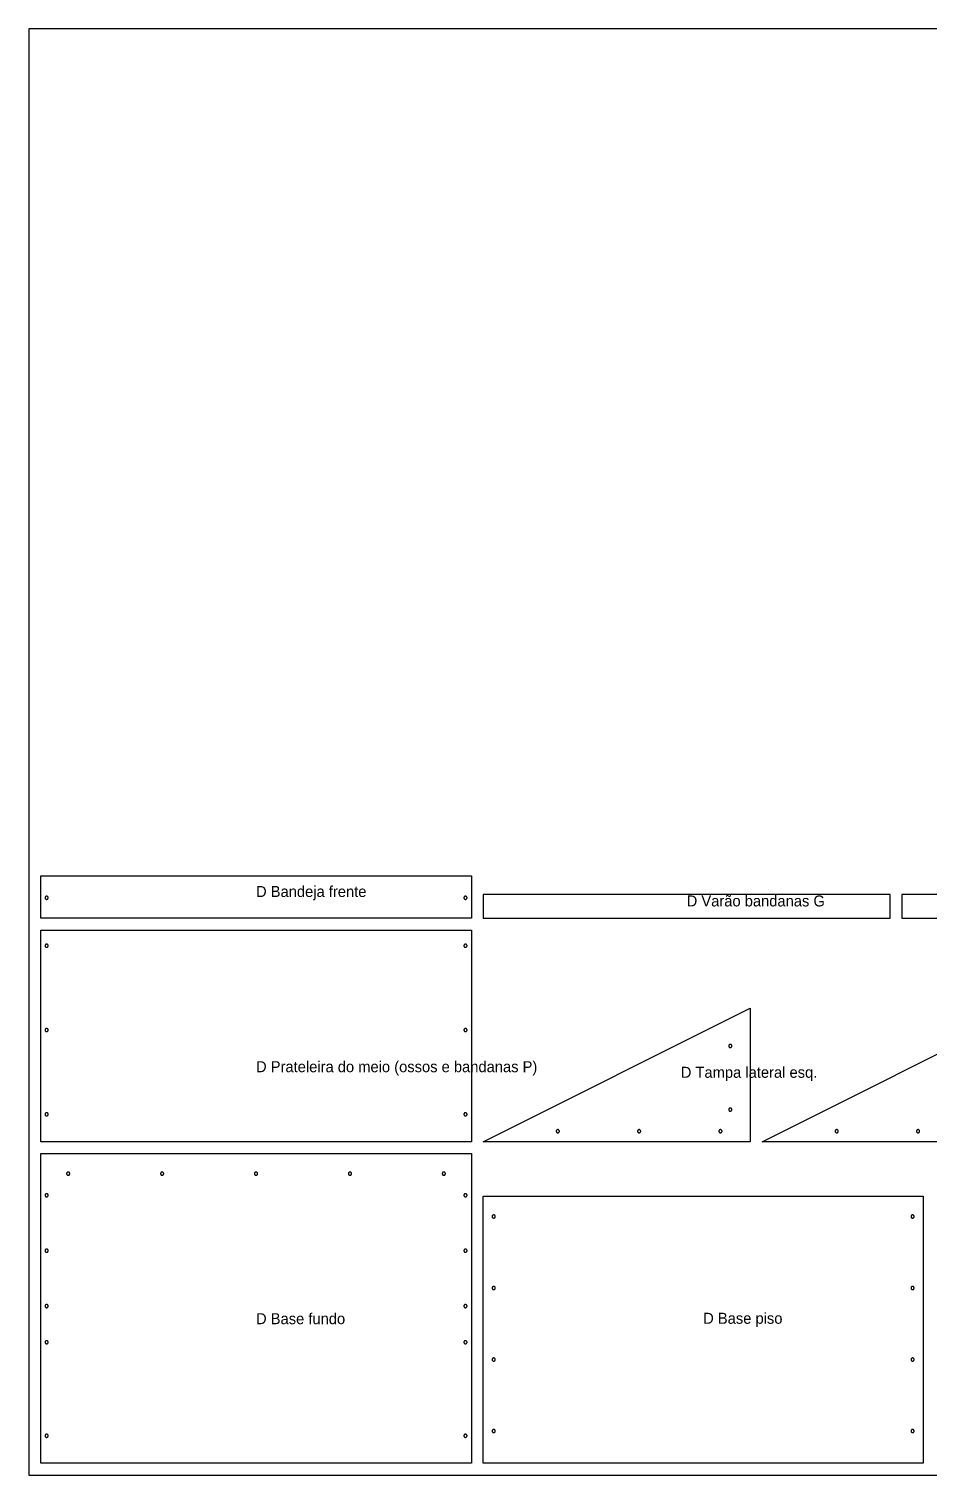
# Model space of a CAD drawing. Header units: millimetres. Extents: x 0 to 2750, y 0 to 1840.
# Drawn here: x 0 to 1146, y 0 to 1840 of the extents above; entities that cross this region are included whole.
import ezdxf

# ---------------------------------------------------------------- set-up
doc = ezdxf.new("R2010")
doc.units = ezdxf.units.MM
for name, color, linetype in [('CHAPA_NAO_CORTAR', 8, 'Continuous'), ('CORTE_EXTERNO', 1, 'Continuous'), ('CORTE_INTERNO', 5, 'Continuous'), ('ETIQUETAS_NAO_CORTAR', 8, 'Continuous')]:
    doc.layers.add(name, color=color, linetype=linetype)

msp = doc.modelspace()

# ---------------------------------------------------------------- linework, layer by layer
at = {"layer": 'CHAPA_NAO_CORTAR'}
msp.add_lwpolyline([(0, 0), (2750, 0), (2750, 1840), (0, 1840)], close=True, dxfattribs=at)
at = {"layer": 'CORTE_EXTERNO'}
for points in [[(15, 762.5), (563, 762.5), (563, 708.5), (15, 708.5), (15, 762.5)], [(1096, 708.5), (1096, 738.5), (578, 738.5), (578, 708.5), (1096, 708.5)], [(1629, 708.5), (1629, 738.5), (1111, 738.5), (1111, 708.5), (1629, 708.5)], [(15, 693.5), (563, 693.5), (563, 424), (15, 424), (15, 693.5)], [(918, 594), (918, 424), (578, 424), (918, 594)], [(1273, 594), (1273, 424), (933, 424), (1273, 594)], [(563, 409), (563, 15), (15, 15), (15, 409), (563, 409)], [(1138, 15), (578, 15), (578, 355), (1138, 355), (1138, 15)]]:
    msp.add_lwpolyline(points, close=True, dxfattribs=at)
at = {"layer": 'CORTE_INTERNO'}
for points in [[(24.5, 734.9), (24.4, 735.1), (24.3, 735.3), (24.3, 735.4), (24.2, 735.6), (24, 735.8), (23.9, 735.9), (23.8, 736), (23.6, 736.2), (23.4, 736.3), (23.3, 736.3), (23.1, 736.4), (22.9, 736.5), (22.7, 736.5), (22.5, 736.5), (22.3, 736.5), (22.1, 736.5), (21.9, 736.4), (21.7, 736.3), (21.6, 736.3), (21.4, 736.2), (21.2, 736), (21.1, 735.9), (21, 735.8), (20.8, 735.6), (20.7, 735.4), (20.7, 735.3), (20.6, 735.1), (20.5, 734.9), (20.5, 734.7), (20.5, 734.5), (20.5, 734.3), (20.5, 734.1), (20.6, 733.9), (20.7, 733.7), (20.7, 733.6), (20.8, 733.4), (21, 733.2), (21.1, 733.1), (21.2, 733), (21.4, 732.8), (21.6, 732.7), (21.7, 732.7), (21.9, 732.6), (22.1, 732.5), (22.3, 732.5), (22.5, 732.5), (22.7, 732.5), (22.9, 732.5), (23.1, 732.6), (23.3, 732.7), (23.4, 732.7), (23.6, 732.8), (23.8, 733), (23.9, 733.1), (24, 733.2), (24.2, 733.4), (24.3, 733.6), (24.3, 733.7), (24.4, 733.9), (24.5, 734.1), (24.5, 734.3), (24.5, 734.5), (24.5, 734.7), (24.5, 734.9)], [(557.5, 734.7), (557.5, 734.9), (557.4, 735.1), (557.3, 735.3), (557.3, 735.4), (557.2, 735.6), (557, 735.8), (556.9, 735.9), (556.8, 736), (556.6, 736.2), (556.4, 736.3), (556.3, 736.3), (556.1, 736.4), (555.9, 736.5), (555.7, 736.5), (555.5, 736.5), (555.3, 736.5), (555.1, 736.5), (554.9, 736.4), (554.7, 736.3), (554.6, 736.3), (554.4, 736.2), (554.2, 736), (554.1, 735.9), (554, 735.8), (553.8, 735.6), (553.7, 735.4), (553.7, 735.3), (553.6, 735.1), (553.5, 734.9), (553.5, 734.7), (553.5, 734.5), (553.5, 734.3), (553.5, 734.1), (553.6, 733.9), (553.7, 733.7), (553.7, 733.6), (553.8, 733.4), (554, 733.2), (554.1, 733.1), (554.2, 733), (554.4, 732.8), (554.6, 732.7), (554.7, 732.7), (554.9, 732.6), (555.1, 732.5), (555.3, 732.5), (555.5, 732.5), (555.7, 732.5), (555.9, 732.5), (556.1, 732.6), (556.3, 732.7), (556.4, 732.7), (556.6, 732.8), (556.8, 733), (556.9, 733.1), (557, 733.2), (557.2, 733.4), (557.3, 733.6), (557.3, 733.7), (557.4, 733.9), (557.5, 734.1), (557.5, 734.3), (557.5, 734.5), (557.5, 734.7)], [(24.3, 674.3), (24.3, 674.4), (24.2, 674.6), (24, 674.8), (23.9, 674.9), (23.8, 675), (23.6, 675.2), (23.4, 675.3), (23.3, 675.3), (23.1, 675.4), (22.9, 675.5), (22.7, 675.5), (22.5, 675.5), (22.3, 675.5), (22.1, 675.5), (21.9, 675.4), (21.7, 675.3), (21.6, 675.3), (21.4, 675.2), (21.2, 675), (21.1, 674.9), (21, 674.8), (20.8, 674.6), (20.7, 674.4), (20.7, 674.3), (20.6, 674.1), (20.5, 673.9), (20.5, 673.7), (20.5, 673.5), (20.5, 673.3), (20.5, 673.1), (20.6, 672.9), (20.7, 672.7), (20.7, 672.6), (20.8, 672.4), (21, 672.2), (21.1, 672.1), (21.2, 672), (21.4, 671.8), (21.6, 671.7), (21.7, 671.7), (21.9, 671.6), (22.1, 671.5), (22.3, 671.5), (22.5, 671.5), (22.7, 671.5), (22.9, 671.5), (23.1, 671.6), (23.3, 671.7), (23.4, 671.7), (23.6, 671.8), (23.8, 672), (23.9, 672.1), (24, 672.2), (24.2, 672.4), (24.3, 672.6), (24.3, 672.7), (24.4, 672.9), (24.5, 673.1), (24.5, 673.3), (24.5, 673.5), (24.5, 673.7), (24.5, 673.9), (24.4, 674.1), (24.3, 674.3)], [(557.5, 673.7), (557.5, 673.9), (557.4, 674.1), (557.3, 674.3), (557.3, 674.4), (557.2, 674.6), (557, 674.8), (556.9, 674.9), (556.8, 675), (556.6, 675.2), (556.4, 675.3), (556.3, 675.3), (556.1, 675.4), (555.9, 675.5), (555.7, 675.5), (555.5, 675.5), (555.3, 675.5), (555.1, 675.5), (554.9, 675.4), (554.7, 675.3), (554.6, 675.3), (554.4, 675.2), (554.2, 675), (554.1, 674.9), (554, 674.8), (553.8, 674.6), (553.7, 674.4), (553.7, 674.3), (553.6, 674.1), (553.5, 673.9), (553.5, 673.7), (553.5, 673.5), (553.5, 673.3), (553.5, 673.1), (553.6, 672.9), (553.7, 672.7), (553.7, 672.6), (553.8, 672.4), (554, 672.2), (554.1, 672.1), (554.2, 672), (554.4, 671.8), (554.6, 671.7), (554.7, 671.7), (554.9, 671.6), (555.1, 671.5), (555.3, 671.5), (555.5, 671.5), (555.7, 671.5), (555.9, 671.5), (556.1, 671.6), (556.3, 671.7), (556.4, 671.7), (556.6, 671.8), (556.8, 672), (556.9, 672.1), (557, 672.2), (557.2, 672.4), (557.3, 672.6), (557.3, 672.7), (557.4, 672.9), (557.5, 673.1), (557.5, 673.3), (557.5, 673.5), (557.5, 673.7)], [(24.3, 567.2), (24.2, 567.4), (24, 567.5), (23.9, 567.7), (23.8, 567.8), (23.6, 567.9), (23.4, 568), (23.3, 568.1), (23.1, 568.2), (22.9, 568.2), (22.7, 568.2), (22.5, 568.2), (22.3, 568.2), (22.1, 568.2), (21.9, 568.2), (21.7, 568.1), (21.6, 568), (21.4, 567.9), (21.2, 567.8), (21.1, 567.7), (21, 567.5), (20.8, 567.4), (20.7, 567.2), (20.7, 567), (20.6, 566.8), (20.5, 566.6), (20.5, 566.4), (20.5, 566.2), (20.5, 566.1), (20.5, 565.9), (20.6, 565.7), (20.7, 565.5), (20.7, 565.3), (20.8, 565.1), (21, 565), (21.1, 564.8), (21.2, 564.7), (21.4, 564.6), (21.6, 564.5), (21.7, 564.4), (21.9, 564.3), (22.1, 564.3), (22.3, 564.3), (22.5, 564.2), (22.7, 564.3), (22.9, 564.3), (23.1, 564.3), (23.3, 564.4), (23.4, 564.5), (23.6, 564.6), (23.8, 564.7), (23.9, 564.8), (24, 565), (24.2, 565.1), (24.3, 565.3), (24.3, 565.5), (24.4, 565.7), (24.5, 565.9), (24.5, 566.1), (24.5, 566.2), (24.5, 566.4), (24.5, 566.6), (24.4, 566.8), (24.3, 567), (24.3, 567.2)], [(557.5, 566.6), (557.4, 566.8), (557.3, 567), (557.3, 567.2), (557.2, 567.4), (557, 567.5), (556.9, 567.7), (556.8, 567.8), (556.6, 567.9), (556.4, 568), (556.3, 568.1), (556.1, 568.2), (555.9, 568.2), (555.7, 568.2), (555.5, 568.2), (555.3, 568.2), (555.1, 568.2), (554.9, 568.2), (554.7, 568.1), (554.6, 568), (554.4, 567.9), (554.2, 567.8), (554.1, 567.7), (554, 567.5), (553.8, 567.4), (553.7, 567.2), (553.7, 567), (553.6, 566.8), (553.5, 566.6), (553.5, 566.4), (553.5, 566.2), (553.5, 566.1), (553.5, 565.9), (553.6, 565.7), (553.7, 565.5), (553.7, 565.3), (553.8, 565.1), (554, 565), (554.1, 564.8), (554.2, 564.7), (554.4, 564.6), (554.6, 564.5), (554.7, 564.4), (554.9, 564.3), (555.1, 564.3), (555.3, 564.3), (555.5, 564.2), (555.7, 564.3), (555.9, 564.3), (556.1, 564.3), (556.3, 564.4), (556.4, 564.5), (556.6, 564.6), (556.8, 564.7), (556.9, 564.8), (557, 565), (557.2, 565.1), (557.3, 565.3), (557.3, 565.5), (557.4, 565.7), (557.5, 565.9), (557.5, 566.1), (557.5, 566.2), (557.5, 566.4), (557.5, 566.6)], [(891.7, 547.8), (891.6, 547.8), (891.4, 547.7), (891.2, 547.5), (891.1, 547.4), (891, 547.3), (890.8, 547.1), (890.7, 546.9), (890.7, 546.8), (890.6, 546.6), (890.5, 546.4), (890.5, 546.2), (890.5, 546), (890.5, 545.8), (890.5, 545.6), (890.6, 545.4), (890.7, 545.2), (890.7, 545.1), (890.8, 544.9), (891, 544.7), (891.1, 544.6), (891.2, 544.5), (891.4, 544.3), (891.6, 544.2), (891.7, 544.2), (891.9, 544.1), (892.1, 544), (892.3, 544), (892.5, 544), (892.7, 544), (892.9, 544), (893.1, 544.1), (893.3, 544.2), (893.4, 544.2), (893.6, 544.3), (893.8, 544.5), (893.9, 544.6), (894, 544.7), (894.2, 544.9), (894.3, 545.1), (894.3, 545.2), (894.4, 545.4), (894.5, 545.6), (894.5, 545.8), (894.5, 546), (894.5, 546.2), (894.5, 546.4), (894.4, 546.6), (894.3, 546.8), (894.3, 546.9), (894.2, 547.1), (894, 547.3), (893.9, 547.4), (893.8, 547.5), (893.6, 547.7), (893.4, 547.8), (893.3, 547.8), (893.1, 547.9), (892.9, 548), (892.7, 548), (892.5, 548), (892.3, 548), (892.1, 548), (891.9, 547.9), (891.7, 547.8)], [(24.2, 460.1), (24, 460.3), (23.9, 460.4), (23.8, 460.5), (23.6, 460.7), (23.4, 460.8), (23.3, 460.8), (23.1, 460.9), (22.9, 461), (22.7, 461), (22.5, 461), (22.3, 461), (22.1, 461), (21.9, 460.9), (21.7, 460.8), (21.6, 460.8), (21.4, 460.7), (21.2, 460.5), (21.1, 460.4), (21, 460.3), (20.8, 460.1), (20.7, 459.9), (20.7, 459.8), (20.6, 459.6), (20.5, 459.4), (20.5, 459.2), (20.5, 459), (20.5, 458.8), (20.5, 458.6), (20.6, 458.4), (20.7, 458.2), (20.7, 458.1), (20.8, 457.9), (21, 457.7), (21.1, 457.6), (21.2, 457.5), (21.4, 457.3), (21.6, 457.2), (21.7, 457.2), (21.9, 457.1), (22.1, 457), (22.3, 457), (22.5, 457), (22.7, 457), (22.9, 457), (23.1, 457.1), (23.3, 457.2), (23.4, 457.2), (23.6, 457.3), (23.8, 457.5), (23.9, 457.6), (24, 457.7), (24.2, 457.9), (24.3, 458.1), (24.3, 458.2), (24.4, 458.4), (24.5, 458.6), (24.5, 458.8), (24.5, 459), (24.5, 459.2), (24.5, 459.4), (24.4, 459.6), (24.3, 459.8), (24.3, 459.9), (24.2, 460.1)], [(557.4, 459.6), (557.3, 459.8), (557.3, 459.9), (557.2, 460.1), (557, 460.3), (556.9, 460.4), (556.8, 460.5), (556.6, 460.7), (556.4, 460.8), (556.3, 460.8), (556.1, 460.9), (555.9, 461), (555.7, 461), (555.5, 461), (555.3, 461), (555.1, 461), (554.9, 460.9), (554.7, 460.8), (554.6, 460.8), (554.4, 460.7), (554.2, 460.5), (554.1, 460.4), (554, 460.3), (553.8, 460.1), (553.7, 459.9), (553.7, 459.8), (553.6, 459.6), (553.5, 459.4), (553.5, 459.2), (553.5, 459), (553.5, 458.8), (553.5, 458.6), (553.6, 458.4), (553.7, 458.2), (553.7, 458.1), (553.8, 457.9), (554, 457.7), (554.1, 457.6), (554.2, 457.5), (554.4, 457.3), (554.6, 457.2), (554.7, 457.2), (554.9, 457.1), (555.1, 457), (555.3, 457), (555.5, 457), (555.7, 457), (555.9, 457), (556.1, 457.1), (556.3, 457.2), (556.4, 457.2), (556.6, 457.3), (556.8, 457.5), (556.9, 457.6), (557, 457.7), (557.2, 457.9), (557.3, 458.1), (557.3, 458.2), (557.4, 458.4), (557.5, 458.6), (557.5, 458.8), (557.5, 459), (557.5, 459.2), (557.5, 459.4), (557.4, 459.6)], [(891.6, 466.8), (891.4, 466.7), (891.2, 466.5), (891.1, 466.4), (891, 466.3), (890.8, 466.1), (890.7, 465.9), (890.7, 465.8), (890.6, 465.6), (890.5, 465.4), (890.5, 465.2), (890.5, 465), (890.5, 464.8), (890.5, 464.6), (890.6, 464.4), (890.7, 464.2), (890.7, 464.1), (890.8, 463.9), (891, 463.7), (891.1, 463.6), (891.2, 463.5), (891.4, 463.3), (891.6, 463.2), (891.7, 463.2), (891.9, 463.1), (892.1, 463), (892.3, 463), (892.5, 463), (892.7, 463), (892.9, 463), (893.1, 463.1), (893.3, 463.2), (893.4, 463.2), (893.6, 463.3), (893.8, 463.5), (893.9, 463.6), (894, 463.7), (894.2, 463.9), (894.3, 464.1), (894.3, 464.2), (894.4, 464.4), (894.5, 464.6), (894.5, 464.8), (894.5, 465), (894.5, 465.2), (894.5, 465.4), (894.4, 465.6), (894.3, 465.8), (894.3, 465.9), (894.2, 466.1), (894, 466.3), (893.9, 466.4), (893.8, 466.5), (893.6, 466.7), (893.4, 466.8), (893.3, 466.8), (893.1, 466.9), (892.9, 467), (892.7, 467), (892.5, 467), (892.3, 467), (892.1, 467), (891.9, 466.9), (891.7, 466.8), (891.6, 466.8)], [(672.8, 439.5), (672.6, 439.5), (672.4, 439.4), (672.2, 439.3), (672.1, 439.3), (671.9, 439.2), (671.7, 439), (671.6, 438.9), (671.5, 438.8), (671.3, 438.6), (671.2, 438.4), (671.2, 438.3), (671.1, 438.1), (671, 437.9), (671, 437.7), (671, 437.5), (671, 437.3), (671, 437.1), (671.1, 436.9), (671.2, 436.7), (671.2, 436.6), (671.3, 436.4), (671.5, 436.2), (671.6, 436.1), (671.7, 436), (671.9, 435.8), (672.1, 435.7), (672.2, 435.7), (672.4, 435.6), (672.6, 435.5), (672.8, 435.5), (673, 435.5), (673.2, 435.5), (673.4, 435.5), (673.6, 435.6), (673.8, 435.7), (673.9, 435.7), (674.1, 435.8), (674.3, 436), (674.4, 436.1), (674.5, 436.2), (674.7, 436.4), (674.8, 436.6), (674.8, 436.7), (674.9, 436.9), (675, 437.1), (675, 437.3), (675, 437.5), (675, 437.7), (675, 437.9), (674.9, 438.1), (674.8, 438.3), (674.8, 438.4), (674.7, 438.6), (674.5, 438.8), (674.4, 438.9), (674.3, 439), (674.1, 439.2), (673.9, 439.3), (673.8, 439.3), (673.6, 439.4), (673.4, 439.5), (673.2, 439.5), (673, 439.5), (672.8, 439.5)], [(776.1, 439.5), (775.9, 439.4), (775.7, 439.3), (775.6, 439.3), (775.4, 439.2), (775.2, 439), (775.1, 438.9), (775, 438.8), (774.8, 438.6), (774.7, 438.4), (774.7, 438.3), (774.6, 438.1), (774.5, 437.9), (774.5, 437.7), (774.5, 437.5), (774.5, 437.3), (774.5, 437.1), (774.6, 436.9), (774.7, 436.7), (774.7, 436.6), (774.8, 436.4), (775, 436.2), (775.1, 436.1), (775.2, 436), (775.4, 435.8), (775.6, 435.7), (775.7, 435.7), (775.9, 435.6), (776.1, 435.5), (776.3, 435.5), (776.5, 435.5), (776.7, 435.5), (776.9, 435.5), (777.1, 435.6), (777.3, 435.7), (777.4, 435.7), (777.6, 435.8), (777.8, 436), (777.9, 436.1), (778, 436.2), (778.2, 436.4), (778.3, 436.6), (778.3, 436.7), (778.4, 436.9), (778.5, 437.1), (778.5, 437.3), (778.5, 437.5), (778.5, 437.7), (778.5, 437.9), (778.4, 438.1), (778.3, 438.3), (778.3, 438.4), (778.2, 438.6), (778, 438.8), (777.9, 438.9), (777.8, 439), (777.6, 439.2), (777.4, 439.3), (777.3, 439.3), (777.1, 439.4), (776.9, 439.5), (776.7, 439.5), (776.5, 439.5), (776.3, 439.5), (776.1, 439.5)], [(879.4, 439.4), (879.2, 439.3), (879.1, 439.3), (878.9, 439.2), (878.7, 439), (878.6, 438.9), (878.5, 438.8), (878.3, 438.6), (878.2, 438.4), (878.2, 438.3), (878.1, 438.1), (878, 437.9), (878, 437.7), (878, 437.5), (878, 437.3), (878, 437.1), (878.1, 436.9), (878.2, 436.7), (878.2, 436.6), (878.3, 436.4), (878.5, 436.2), (878.6, 436.1), (878.7, 436), (878.9, 435.8), (879.1, 435.7), (879.2, 435.7), (879.4, 435.6), (879.6, 435.5), (879.8, 435.5), (880, 435.5), (880.2, 435.5), (880.4, 435.5), (880.6, 435.6), (880.8, 435.7), (880.9, 435.7), (881.1, 435.8), (881.3, 436), (881.4, 436.1), (881.5, 436.2), (881.7, 436.4), (881.8, 436.6), (881.8, 436.7), (881.9, 436.9), (882, 437.1), (882, 437.3), (882, 437.5), (882, 437.7), (882, 437.9), (881.9, 438.1), (881.8, 438.3), (881.8, 438.4), (881.7, 438.6), (881.5, 438.8), (881.4, 438.9), (881.3, 439), (881.1, 439.2), (880.9, 439.3), (880.8, 439.3), (880.6, 439.4), (880.4, 439.5), (880.2, 439.5), (880, 439.5), (879.8, 439.5), (879.6, 439.5), (879.4, 439.4)], [(1027.8, 439.5), (1027.6, 439.5), (1027.4, 439.4), (1027.2, 439.3), (1027.1, 439.3), (1026.9, 439.2), (1026.7, 439), (1026.6, 438.9), (1026.5, 438.8), (1026.3, 438.6), (1026.2, 438.4), (1026.2, 438.3), (1026.1, 438.1), (1026, 437.9), (1026, 437.7), (1026, 437.5), (1026, 437.3), (1026, 437.1), (1026.1, 436.9), (1026.2, 436.7), (1026.2, 436.6), (1026.3, 436.4), (1026.5, 436.2), (1026.6, 436.1), (1026.7, 436), (1026.9, 435.8), (1027.1, 435.7), (1027.2, 435.7), (1027.4, 435.6), (1027.6, 435.5), (1027.8, 435.5), (1028, 435.5), (1028.2, 435.5), (1028.4, 435.5), (1028.6, 435.6), (1028.8, 435.7), (1028.9, 435.7), (1029.1, 435.8), (1029.3, 436), (1029.4, 436.1), (1029.5, 436.2), (1029.7, 436.4), (1029.8, 436.6), (1029.8, 436.7), (1029.9, 436.9), (1030, 437.1), (1030, 437.3), (1030, 437.5), (1030, 437.7), (1030, 437.9), (1029.9, 438.1), (1029.8, 438.3), (1029.8, 438.4), (1029.7, 438.6), (1029.5, 438.8), (1029.4, 438.9), (1029.3, 439), (1029.1, 439.2), (1028.9, 439.3), (1028.8, 439.3), (1028.6, 439.4), (1028.4, 439.5), (1028.2, 439.5), (1028, 439.5), (1027.8, 439.5)], [(1131.1, 439.5), (1130.9, 439.4), (1130.7, 439.3), (1130.6, 439.3), (1130.4, 439.2), (1130.2, 439), (1130.1, 438.9), (1130, 438.8), (1129.8, 438.6), (1129.7, 438.4), (1129.7, 438.3), (1129.6, 438.1), (1129.5, 437.9), (1129.5, 437.7), (1129.5, 437.5), (1129.5, 437.3), (1129.5, 437.1), (1129.6, 436.9), (1129.7, 436.7), (1129.7, 436.6), (1129.8, 436.4), (1130, 436.2), (1130.1, 436.1), (1130.2, 436), (1130.4, 435.8), (1130.6, 435.7), (1130.7, 435.7), (1130.9, 435.6), (1131.1, 435.5), (1131.3, 435.5), (1131.5, 435.5), (1131.7, 435.5), (1131.9, 435.5), (1132.1, 435.6), (1132.3, 435.7), (1132.4, 435.7), (1132.6, 435.8), (1132.8, 436), (1132.9, 436.1), (1133, 436.2), (1133.2, 436.4), (1133.3, 436.6), (1133.3, 436.7), (1133.4, 436.9), (1133.5, 437.1), (1133.5, 437.3), (1133.5, 437.5), (1133.5, 437.7), (1133.5, 437.9), (1133.4, 438.1), (1133.3, 438.3), (1133.3, 438.4), (1133.2, 438.6), (1133, 438.8), (1132.9, 438.9), (1132.8, 439), (1132.6, 439.2), (1132.4, 439.3), (1132.3, 439.3), (1132.1, 439.4), (1131.9, 439.5), (1131.7, 439.5), (1131.5, 439.5), (1131.3, 439.5), (1131.1, 439.5)], [(51.8, 384.4), (51.7, 384.6), (51.5, 384.8), (51.4, 384.9), (51.3, 385), (51.1, 385.2), (50.9, 385.3), (50.8, 385.3), (50.6, 385.4), (50.4, 385.5), (50.2, 385.5), (50, 385.5), (49.8, 385.5), (49.6, 385.5), (49.4, 385.4), (49.2, 385.3), (49.1, 385.3), (48.9, 385.2), (48.7, 385), (48.6, 384.9), (48.5, 384.8), (48.3, 384.6), (48.2, 384.4), (48.2, 384.3), (48.1, 384.1), (48, 383.9), (48, 383.7), (48, 383.5), (48, 383.3), (48, 383.1), (48.1, 382.9), (48.2, 382.7), (48.2, 382.6), (48.3, 382.4), (48.5, 382.2), (48.6, 382.1), (48.7, 382), (48.9, 381.8), (49.1, 381.7), (49.2, 381.7), (49.4, 381.6), (49.6, 381.5), (49.8, 381.5), (50, 381.5), (50.2, 381.5), (50.4, 381.5), (50.6, 381.6), (50.8, 381.7), (50.9, 381.7), (51.1, 381.8), (51.3, 382), (51.4, 382.1), (51.5, 382.2), (51.7, 382.4), (51.8, 382.6), (51.8, 382.7), (51.9, 382.9), (52, 383.1), (52, 383.3), (52, 383.5), (52, 383.7), (52, 383.9), (51.9, 384.1), (51.8, 384.3), (51.8, 384.4)], [(171.3, 384.3), (171.3, 384.4), (171.2, 384.6), (171, 384.8), (170.9, 384.9), (170.8, 385), (170.6, 385.2), (170.4, 385.3), (170.3, 385.3), (170.1, 385.4), (169.9, 385.5), (169.7, 385.5), (169.5, 385.5), (169.3, 385.5), (169.1, 385.5), (168.9, 385.4), (168.7, 385.3), (168.6, 385.3), (168.4, 385.2), (168.2, 385), (168.1, 384.9), (168, 384.8), (167.8, 384.6), (167.7, 384.4), (167.7, 384.3), (167.6, 384.1), (167.5, 383.9), (167.5, 383.7), (167.5, 383.5), (167.5, 383.3), (167.5, 383.1), (167.6, 382.9), (167.7, 382.7), (167.7, 382.6), (167.8, 382.4), (168, 382.2), (168.1, 382.1), (168.2, 382), (168.4, 381.8), (168.6, 381.7), (168.7, 381.7), (168.9, 381.6), (169.1, 381.5), (169.3, 381.5), (169.5, 381.5), (169.7, 381.5), (169.9, 381.5), (170.1, 381.6), (170.3, 381.7), (170.4, 381.7), (170.6, 381.8), (170.8, 382), (170.9, 382.1), (171, 382.2), (171.2, 382.4), (171.3, 382.6), (171.3, 382.7), (171.4, 382.9), (171.5, 383.1), (171.5, 383.3), (171.5, 383.5), (171.5, 383.7), (171.5, 383.9), (171.4, 384.1), (171.3, 384.3)], [(290.9, 384.1), (290.8, 384.3), (290.8, 384.4), (290.7, 384.6), (290.5, 384.8), (290.4, 384.9), (290.3, 385), (290.1, 385.2), (289.9, 385.3), (289.8, 385.3), (289.6, 385.4), (289.4, 385.5), (289.2, 385.5), (289, 385.5), (288.8, 385.5), (288.6, 385.5), (288.4, 385.4), (288.2, 385.3), (288.1, 385.3), (287.9, 385.2), (287.7, 385), (287.6, 384.9), (287.5, 384.8), (287.3, 384.6), (287.2, 384.4), (287.2, 384.3), (287.1, 384.1), (287, 383.9), (287, 383.7), (287, 383.5), (287, 383.3), (287, 383.1), (287.1, 382.9), (287.2, 382.7), (287.2, 382.6), (287.3, 382.4), (287.5, 382.2), (287.6, 382.1), (287.7, 382), (287.9, 381.8), (288.1, 381.7), (288.2, 381.7), (288.4, 381.6), (288.6, 381.5), (288.8, 381.5), (289, 381.5), (289.2, 381.5), (289.4, 381.5), (289.6, 381.6), (289.8, 381.7), (289.9, 381.7), (290.1, 381.8), (290.3, 382), (290.4, 382.1), (290.5, 382.2), (290.7, 382.4), (290.8, 382.6), (290.8, 382.7), (290.9, 382.9), (291, 383.1), (291, 383.3), (291, 383.5), (291, 383.7), (291, 383.9), (290.9, 384.1)], [(410.5, 383.9), (410.4, 384.1), (410.3, 384.3), (410.3, 384.4), (410.2, 384.6), (410, 384.8), (409.9, 384.9), (409.8, 385), (409.6, 385.2), (409.4, 385.3), (409.3, 385.3), (409.1, 385.4), (408.9, 385.5), (408.7, 385.5), (408.5, 385.5), (408.3, 385.5), (408.1, 385.5), (407.9, 385.4), (407.7, 385.3), (407.6, 385.3), (407.4, 385.2), (407.2, 385), (407.1, 384.9), (407, 384.8), (406.8, 384.6), (406.7, 384.4), (406.7, 384.3), (406.6, 384.1), (406.5, 383.9), (406.5, 383.7), (406.5, 383.5), (406.5, 383.3), (406.5, 383.1), (406.6, 382.9), (406.7, 382.7), (406.7, 382.6), (406.8, 382.4), (407, 382.2), (407.1, 382.1), (407.2, 382), (407.4, 381.8), (407.6, 381.7), (407.7, 381.7), (407.9, 381.6), (408.1, 381.5), (408.3, 381.5), (408.5, 381.5), (408.7, 381.5), (408.9, 381.5), (409.1, 381.6), (409.3, 381.7), (409.4, 381.7), (409.6, 381.8), (409.8, 382), (409.9, 382.1), (410, 382.2), (410.2, 382.4), (410.3, 382.6), (410.3, 382.7), (410.4, 382.9), (410.5, 383.1), (410.5, 383.3), (410.5, 383.5), (410.5, 383.7), (410.5, 383.9)], [(530, 383.7), (530, 383.9), (529.9, 384.1), (529.8, 384.3), (529.8, 384.4), (529.7, 384.6), (529.5, 384.8), (529.4, 384.9), (529.3, 385), (529.1, 385.2), (528.9, 385.3), (528.8, 385.3), (528.6, 385.4), (528.4, 385.5), (528.2, 385.5), (528, 385.5), (527.8, 385.5), (527.6, 385.5), (527.4, 385.4), (527.2, 385.3), (527.1, 385.3), (526.9, 385.2), (526.7, 385), (526.6, 384.9), (526.5, 384.8), (526.3, 384.6), (526.2, 384.4), (526.2, 384.3), (526.1, 384.1), (526, 383.9), (526, 383.7), (526, 383.5), (526, 383.3), (526, 383.1), (526.1, 382.9), (526.2, 382.7), (526.2, 382.6), (526.3, 382.4), (526.5, 382.2), (526.6, 382.1), (526.7, 382), (526.9, 381.8), (527.1, 381.7), (527.2, 381.7), (527.4, 381.6), (527.6, 381.5), (527.8, 381.5), (528, 381.5), (528.2, 381.5), (528.4, 381.5), (528.6, 381.6), (528.8, 381.7), (528.9, 381.7), (529.1, 381.8), (529.3, 382), (529.4, 382.1), (529.5, 382.2), (529.7, 382.4), (529.8, 382.6), (529.8, 382.7), (529.9, 382.9), (530, 383.1), (530, 383.3), (530, 383.5), (530, 383.7)], [(23.4, 357.8), (23.3, 357.8), (23.1, 357.9), (22.9, 358), (22.7, 358), (22.5, 358), (22.3, 358), (22.1, 358), (21.9, 357.9), (21.7, 357.8), (21.6, 357.8), (21.4, 357.7), (21.2, 357.5), (21.1, 357.4), (21, 357.3), (20.8, 357.1), (20.7, 356.9), (20.7, 356.8), (20.6, 356.6), (20.5, 356.4), (20.5, 356.2), (20.5, 356), (20.5, 355.8), (20.5, 355.6), (20.6, 355.4), (20.7, 355.2), (20.7, 355.1), (20.8, 354.9), (21, 354.7), (21.1, 354.6), (21.2, 354.5), (21.4, 354.3), (21.6, 354.2), (21.7, 354.2), (21.9, 354.1), (22.1, 354), (22.3, 354), (22.5, 354), (22.7, 354), (22.9, 354), (23.1, 354.1), (23.3, 354.2), (23.4, 354.2), (23.6, 354.3), (23.8, 354.5), (23.9, 354.6), (24, 354.7), (24.2, 354.9), (24.3, 355.1), (24.3, 355.2), (24.4, 355.4), (24.5, 355.6), (24.5, 355.8), (24.5, 356), (24.5, 356.2), (24.5, 356.4), (24.4, 356.6), (24.3, 356.8), (24.3, 356.9), (24.2, 357.1), (24, 357.3), (23.9, 357.4), (23.8, 357.5), (23.6, 357.7), (23.4, 357.8)], [(557.2, 357.1), (557, 357.3), (556.9, 357.4), (556.8, 357.5), (556.6, 357.7), (556.4, 357.8), (556.3, 357.8), (556.1, 357.9), (555.9, 358), (555.7, 358), (555.5, 358), (555.3, 358), (555.1, 358), (554.9, 357.9), (554.7, 357.8), (554.6, 357.8), (554.4, 357.7), (554.2, 357.5), (554.1, 357.4), (554, 357.3), (553.8, 357.1), (553.7, 356.9), (553.7, 356.8), (553.6, 356.6), (553.5, 356.4), (553.5, 356.2), (553.5, 356), (553.5, 355.8), (553.5, 355.6), (553.6, 355.4), (553.7, 355.2), (553.7, 355.1), (553.8, 354.9), (554, 354.7), (554.1, 354.6), (554.2, 354.5), (554.4, 354.3), (554.6, 354.2), (554.7, 354.2), (554.9, 354.1), (555.1, 354), (555.3, 354), (555.5, 354), (555.7, 354), (555.9, 354), (556.1, 354.1), (556.3, 354.2), (556.4, 354.2), (556.6, 354.3), (556.8, 354.5), (556.9, 354.6), (557, 354.7), (557.2, 354.9), (557.3, 355.1), (557.3, 355.2), (557.4, 355.4), (557.5, 355.6), (557.5, 355.8), (557.5, 356), (557.5, 356.2), (557.5, 356.4), (557.4, 356.6), (557.3, 356.8), (557.3, 356.9), (557.2, 357.1)], [(593.3, 329.9), (593.2, 330.1), (593, 330.3), (592.9, 330.4), (592.8, 330.5), (592.6, 330.7), (592.4, 330.8), (592.3, 330.8), (592.1, 330.9), (591.9, 331), (591.7, 331), (591.5, 331), (591.3, 331), (591.1, 331), (590.9, 330.9), (590.7, 330.8), (590.6, 330.8), (590.4, 330.7), (590.2, 330.5), (590.1, 330.4), (590, 330.3), (589.8, 330.1), (589.7, 329.9), (589.7, 329.8), (589.6, 329.6), (589.5, 329.4), (589.5, 329.2), (589.5, 329), (589.5, 328.8), (589.5, 328.6), (589.6, 328.4), (589.7, 328.2), (589.7, 328.1), (589.8, 327.9), (590, 327.7), (590.1, 327.6), (590.2, 327.5), (590.4, 327.3), (590.6, 327.2), (590.7, 327.2), (590.9, 327.1), (591.1, 327), (591.3, 327), (591.5, 327), (591.7, 327), (591.9, 327), (592.1, 327.1), (592.3, 327.2), (592.4, 327.2), (592.6, 327.3), (592.8, 327.5), (592.9, 327.6), (593, 327.7), (593.2, 327.9), (593.3, 328.1), (593.3, 328.2), (593.4, 328.4), (593.5, 328.6), (593.5, 328.8), (593.5, 329), (593.5, 329.2), (593.5, 329.4), (593.4, 329.6), (593.3, 329.8), (593.3, 329.9)], [(1126.5, 329.2), (1126.5, 329.4), (1126.4, 329.6), (1126.3, 329.8), (1126.3, 329.9), (1126.2, 330.1), (1126, 330.3), (1125.9, 330.4), (1125.8, 330.5), (1125.6, 330.7), (1125.4, 330.8), (1125.3, 330.8), (1125.1, 330.9), (1124.9, 331), (1124.7, 331), (1124.5, 331), (1124.3, 331), (1124.1, 331), (1123.9, 330.9), (1123.7, 330.8), (1123.6, 330.8), (1123.4, 330.7), (1123.2, 330.5), (1123.1, 330.4), (1123, 330.3), (1122.8, 330.1), (1122.7, 329.9), (1122.7, 329.8), (1122.6, 329.6), (1122.5, 329.4), (1122.5, 329.2), (1122.5, 329), (1122.5, 328.8), (1122.5, 328.6), (1122.6, 328.4), (1122.7, 328.2), (1122.7, 328.1), (1122.8, 327.9), (1123, 327.7), (1123.1, 327.6), (1123.2, 327.5), (1123.4, 327.3), (1123.6, 327.2), (1123.7, 327.2), (1123.9, 327.1), (1124.1, 327), (1124.3, 327), (1124.5, 327), (1124.7, 327), (1124.9, 327), (1125.1, 327.1), (1125.3, 327.2), (1125.4, 327.2), (1125.6, 327.3), (1125.8, 327.5), (1125.9, 327.6), (1126, 327.7), (1126.2, 327.9), (1126.3, 328.1), (1126.3, 328.2), (1126.4, 328.4), (1126.5, 328.6), (1126.5, 328.8), (1126.5, 329), (1126.5, 329.2)], [(23.3, 287.3), (23.1, 287.4), (22.9, 287.5), (22.7, 287.5), (22.5, 287.5), (22.3, 287.5), (22.1, 287.5), (21.9, 287.4), (21.7, 287.3), (21.6, 287.3), (21.4, 287.2), (21.2, 287), (21.1, 286.9), (21, 286.8), (20.8, 286.6), (20.7, 286.4), (20.7, 286.3), (20.6, 286.1), (20.5, 285.9), (20.5, 285.7), (20.5, 285.5), (20.5, 285.3), (20.5, 285.1), (20.6, 284.9), (20.7, 284.7), (20.7, 284.6), (20.8, 284.4), (21, 284.2), (21.1, 284.1), (21.2, 284), (21.4, 283.8), (21.6, 283.7), (21.7, 283.7), (21.9, 283.6), (22.1, 283.5), (22.3, 283.5), (22.5, 283.5), (22.7, 283.5), (22.9, 283.5), (23.1, 283.6), (23.3, 283.7), (23.4, 283.7), (23.6, 283.8), (23.8, 284), (23.9, 284.1), (24, 284.2), (24.2, 284.4), (24.3, 284.6), (24.3, 284.7), (24.4, 284.9), (24.5, 285.1), (24.5, 285.3), (24.5, 285.5), (24.5, 285.7), (24.5, 285.9), (24.4, 286.1), (24.3, 286.3), (24.3, 286.4), (24.2, 286.6), (24, 286.8), (23.9, 286.9), (23.8, 287), (23.6, 287.2), (23.4, 287.3), (23.3, 287.3)], [(557, 286.8), (556.9, 286.9), (556.8, 287), (556.6, 287.2), (556.4, 287.3), (556.3, 287.3), (556.1, 287.4), (555.9, 287.5), (555.7, 287.5), (555.5, 287.5), (555.3, 287.5), (555.1, 287.5), (554.9, 287.4), (554.7, 287.3), (554.6, 287.3), (554.4, 287.2), (554.2, 287), (554.1, 286.9), (554, 286.8), (553.8, 286.6), (553.7, 286.4), (553.7, 286.3), (553.6, 286.1), (553.5, 285.9), (553.5, 285.7), (553.5, 285.5), (553.5, 285.3), (553.5, 285.1), (553.6, 284.9), (553.7, 284.7), (553.7, 284.6), (553.8, 284.4), (554, 284.2), (554.1, 284.1), (554.2, 284), (554.4, 283.8), (554.6, 283.7), (554.7, 283.7), (554.9, 283.6), (555.1, 283.5), (555.3, 283.5), (555.5, 283.5), (555.7, 283.5), (555.9, 283.5), (556.1, 283.6), (556.3, 283.7), (556.4, 283.7), (556.6, 283.8), (556.8, 284), (556.9, 284.1), (557, 284.2), (557.2, 284.4), (557.3, 284.6), (557.3, 284.7), (557.4, 284.9), (557.5, 285.1), (557.5, 285.3), (557.5, 285.5), (557.5, 285.7), (557.5, 285.9), (557.4, 286.1), (557.3, 286.3), (557.3, 286.4), (557.2, 286.6), (557, 286.8)], [(593.2, 239.1), (593, 239.3), (592.9, 239.4), (592.8, 239.5), (592.6, 239.7), (592.4, 239.8), (592.3, 239.8), (592.1, 239.9), (591.9, 240), (591.7, 240), (591.5, 240), (591.3, 240), (591.1, 240), (590.9, 239.9), (590.7, 239.8), (590.6, 239.8), (590.4, 239.7), (590.2, 239.5), (590.1, 239.4), (590, 239.3), (589.8, 239.1), (589.7, 238.9), (589.7, 238.8), (589.6, 238.6), (589.5, 238.4), (589.5, 238.2), (589.5, 238), (589.5, 237.8), (589.5, 237.6), (589.6, 237.4), (589.7, 237.2), (589.7, 237.1), (589.8, 236.9), (590, 236.7), (590.1, 236.6), (590.2, 236.5), (590.4, 236.3), (590.6, 236.2), (590.7, 236.2), (590.9, 236.1), (591.1, 236), (591.3, 236), (591.5, 236), (591.7, 236), (591.9, 236), (592.1, 236.1), (592.3, 236.2), (592.4, 236.2), (592.6, 236.3), (592.8, 236.5), (592.9, 236.6), (593, 236.7), (593.2, 236.9), (593.3, 237.1), (593.3, 237.2), (593.4, 237.4), (593.5, 237.6), (593.5, 237.8), (593.5, 238), (593.5, 238.2), (593.5, 238.4), (593.4, 238.6), (593.3, 238.8), (593.3, 238.9), (593.2, 239.1)], [(1126.5, 238.4), (1126.4, 238.6), (1126.3, 238.8), (1126.3, 238.9), (1126.2, 239.1), (1126, 239.3), (1125.9, 239.4), (1125.8, 239.5), (1125.6, 239.7), (1125.4, 239.8), (1125.3, 239.8), (1125.1, 239.9), (1124.9, 240), (1124.7, 240), (1124.5, 240), (1124.3, 240), (1124.1, 240), (1123.9, 239.9), (1123.7, 239.8), (1123.6, 239.8), (1123.4, 239.7), (1123.2, 239.5), (1123.1, 239.4), (1123, 239.3), (1122.8, 239.1), (1122.7, 238.9), (1122.7, 238.8), (1122.6, 238.6), (1122.5, 238.4), (1122.5, 238.2), (1122.5, 238), (1122.5, 237.8), (1122.5, 237.6), (1122.6, 237.4), (1122.7, 237.2), (1122.7, 237.1), (1122.8, 236.9), (1123, 236.7), (1123.1, 236.6), (1123.2, 236.5), (1123.4, 236.3), (1123.6, 236.2), (1123.7, 236.2), (1123.9, 236.1), (1124.1, 236), (1124.3, 236), (1124.5, 236), (1124.7, 236), (1124.9, 236), (1125.1, 236.1), (1125.3, 236.2), (1125.4, 236.2), (1125.6, 236.3), (1125.8, 236.5), (1125.9, 236.6), (1126, 236.7), (1126.2, 236.9), (1126.3, 237.1), (1126.3, 237.2), (1126.4, 237.4), (1126.5, 237.6), (1126.5, 237.8), (1126.5, 238), (1126.5, 238.2), (1126.5, 238.4)], [(23.1, 216.9), (22.9, 217), (22.7, 217), (22.5, 217), (22.3, 217), (22.1, 217), (21.9, 216.9), (21.7, 216.8), (21.6, 216.8), (21.4, 216.7), (21.2, 216.5), (21.1, 216.4), (21, 216.3), (20.8, 216.1), (20.7, 215.9), (20.7, 215.8), (20.6, 215.6), (20.5, 215.4), (20.5, 215.2), (20.5, 215), (20.5, 214.8), (20.5, 214.6), (20.6, 214.4), (20.7, 214.2), (20.7, 214.1), (20.8, 213.9), (21, 213.7), (21.1, 213.6), (21.2, 213.5), (21.4, 213.3), (21.6, 213.2), (21.7, 213.2), (21.9, 213.1), (22.1, 213), (22.3, 213), (22.5, 213), (22.7, 213), (22.9, 213), (23.1, 213.1), (23.3, 213.2), (23.4, 213.2), (23.6, 213.3), (23.8, 213.5), (23.9, 213.6), (24, 213.7), (24.2, 213.9), (24.3, 214.1), (24.3, 214.2), (24.4, 214.4), (24.5, 214.6), (24.5, 214.8), (24.5, 215), (24.5, 215.2), (24.5, 215.4), (24.4, 215.6), (24.3, 215.8), (24.3, 215.9), (24.2, 216.1), (24, 216.3), (23.9, 216.4), (23.8, 216.5), (23.6, 216.7), (23.4, 216.8), (23.3, 216.8), (23.1, 216.9)], [(556.9, 216.4), (556.8, 216.5), (556.6, 216.7), (556.4, 216.8), (556.3, 216.8), (556.1, 216.9), (555.9, 217), (555.7, 217), (555.5, 217), (555.3, 217), (555.1, 217), (554.9, 216.9), (554.7, 216.8), (554.6, 216.8), (554.4, 216.7), (554.2, 216.5), (554.1, 216.4), (554, 216.3), (553.8, 216.1), (553.7, 215.9), (553.7, 215.8), (553.6, 215.6), (553.5, 215.4), (553.5, 215.2), (553.5, 215), (553.5, 214.8), (553.5, 214.6), (553.6, 214.4), (553.7, 214.2), (553.7, 214.1), (553.8, 213.9), (554, 213.7), (554.1, 213.6), (554.2, 213.5), (554.4, 213.3), (554.6, 213.2), (554.7, 213.2), (554.9, 213.1), (555.1, 213), (555.3, 213), (555.5, 213), (555.7, 213), (555.9, 213), (556.1, 213.1), (556.3, 213.2), (556.4, 213.2), (556.6, 213.3), (556.8, 213.5), (556.9, 213.6), (557, 213.7), (557.2, 213.9), (557.3, 214.1), (557.3, 214.2), (557.4, 214.4), (557.5, 214.6), (557.5, 214.8), (557.5, 215), (557.5, 215.2), (557.5, 215.4), (557.4, 215.6), (557.3, 215.8), (557.3, 215.9), (557.2, 216.1), (557, 216.3), (556.9, 216.4)], [(22.9, 171), (22.7, 171), (22.5, 171), (22.3, 171), (22.1, 171), (21.9, 170.9), (21.7, 170.8), (21.6, 170.8), (21.4, 170.7), (21.2, 170.5), (21.1, 170.4), (21, 170.3), (20.8, 170.1), (20.7, 169.9), (20.7, 169.8), (20.6, 169.6), (20.5, 169.4), (20.5, 169.2), (20.5, 169), (20.5, 168.8), (20.5, 168.6), (20.6, 168.4), (20.7, 168.2), (20.7, 168.1), (20.8, 167.9), (21, 167.7), (21.1, 167.6), (21.2, 167.5), (21.4, 167.3), (21.6, 167.2), (21.7, 167.2), (21.9, 167.1), (22.1, 167), (22.3, 167), (22.5, 167), (22.7, 167), (22.9, 167), (23.1, 167.1), (23.3, 167.2), (23.4, 167.2), (23.6, 167.3), (23.8, 167.5), (23.9, 167.6), (24, 167.7), (24.2, 167.9), (24.3, 168.1), (24.3, 168.2), (24.4, 168.4), (24.5, 168.6), (24.5, 168.8), (24.5, 169), (24.5, 169.2), (24.5, 169.4), (24.4, 169.6), (24.3, 169.8), (24.3, 169.9), (24.2, 170.1), (24, 170.3), (23.9, 170.4), (23.8, 170.5), (23.6, 170.7), (23.4, 170.8), (23.3, 170.8), (23.1, 170.9), (22.9, 171)], [(556.8, 170.5), (556.6, 170.7), (556.4, 170.8), (556.3, 170.8), (556.1, 170.9), (555.9, 171), (555.7, 171), (555.5, 171), (555.3, 171), (555.1, 171), (554.9, 170.9), (554.7, 170.8), (554.6, 170.8), (554.4, 170.7), (554.2, 170.5), (554.1, 170.4), (554, 170.3), (553.8, 170.1), (553.7, 169.9), (553.7, 169.8), (553.6, 169.6), (553.5, 169.4), (553.5, 169.2), (553.5, 169), (553.5, 168.8), (553.5, 168.6), (553.6, 168.4), (553.7, 168.2), (553.7, 168.1), (553.8, 167.9), (554, 167.7), (554.1, 167.6), (554.2, 167.5), (554.4, 167.3), (554.6, 167.2), (554.7, 167.2), (554.9, 167.1), (555.1, 167), (555.3, 167), (555.5, 167), (555.7, 167), (555.9, 167), (556.1, 167.1), (556.3, 167.2), (556.4, 167.2), (556.6, 167.3), (556.8, 167.5), (556.9, 167.6), (557, 167.7), (557.2, 167.9), (557.3, 168.1), (557.3, 168.2), (557.4, 168.4), (557.5, 168.6), (557.5, 168.8), (557.5, 169), (557.5, 169.2), (557.5, 169.4), (557.4, 169.6), (557.3, 169.8), (557.3, 169.9), (557.2, 170.1), (557, 170.3), (556.9, 170.4), (556.8, 170.5)], [(593, 148.3), (592.9, 148.4), (592.8, 148.5), (592.6, 148.7), (592.4, 148.8), (592.3, 148.8), (592.1, 148.9), (591.9, 149), (591.7, 149), (591.5, 149), (591.3, 149), (591.1, 149), (590.9, 148.9), (590.7, 148.8), (590.6, 148.8), (590.4, 148.7), (590.2, 148.5), (590.1, 148.4), (590, 148.3), (589.8, 148.1), (589.7, 147.9), (589.7, 147.8), (589.6, 147.6), (589.5, 147.4), (589.5, 147.2), (589.5, 147), (589.5, 146.8), (589.5, 146.6), (589.6, 146.4), (589.7, 146.2), (589.7, 146.1), (589.8, 145.9), (590, 145.7), (590.1, 145.6), (590.2, 145.5), (590.4, 145.3), (590.6, 145.2), (590.7, 145.2), (590.9, 145.1), (591.1, 145), (591.3, 145), (591.5, 145), (591.7, 145), (591.9, 145), (592.1, 145.1), (592.3, 145.2), (592.4, 145.2), (592.6, 145.3), (592.8, 145.5), (592.9, 145.6), (593, 145.7), (593.2, 145.9), (593.3, 146.1), (593.3, 146.2), (593.4, 146.4), (593.5, 146.6), (593.5, 146.8), (593.5, 147), (593.5, 147.2), (593.5, 147.4), (593.4, 147.6), (593.3, 147.8), (593.3, 147.9), (593.2, 148.1), (593, 148.3)], [(1126.4, 147.6), (1126.3, 147.8), (1126.3, 147.9), (1126.2, 148.1), (1126, 148.3), (1125.9, 148.4), (1125.8, 148.5), (1125.6, 148.7), (1125.4, 148.8), (1125.3, 148.8), (1125.1, 148.9), (1124.9, 149), (1124.7, 149), (1124.5, 149), (1124.3, 149), (1124.1, 149), (1123.9, 148.9), (1123.7, 148.8), (1123.6, 148.8), (1123.4, 148.7), (1123.2, 148.5), (1123.1, 148.4), (1123, 148.3), (1122.8, 148.1), (1122.7, 147.9), (1122.7, 147.8), (1122.6, 147.6), (1122.5, 147.4), (1122.5, 147.2), (1122.5, 147), (1122.5, 146.8), (1122.5, 146.6), (1122.6, 146.4), (1122.7, 146.2), (1122.7, 146.1), (1122.8, 145.9), (1123, 145.7), (1123.1, 145.6), (1123.2, 145.5), (1123.4, 145.3), (1123.6, 145.2), (1123.7, 145.2), (1123.9, 145.1), (1124.1, 145), (1124.3, 145), (1124.5, 145), (1124.7, 145), (1124.9, 145), (1125.1, 145.1), (1125.3, 145.2), (1125.4, 145.2), (1125.6, 145.3), (1125.8, 145.5), (1125.9, 145.6), (1126, 145.7), (1126.2, 145.9), (1126.3, 146.1), (1126.3, 146.2), (1126.4, 146.4), (1126.5, 146.6), (1126.5, 146.8), (1126.5, 147), (1126.5, 147.2), (1126.5, 147.4), (1126.4, 147.6)], [(592.9, 57.4), (592.8, 57.5), (592.6, 57.7), (592.4, 57.8), (592.3, 57.8), (592.1, 57.9), (591.9, 58), (591.7, 58), (591.5, 58), (591.3, 58), (591.1, 58), (590.9, 57.9), (590.7, 57.8), (590.6, 57.8), (590.4, 57.7), (590.2, 57.5), (590.1, 57.4), (590, 57.3), (589.8, 57.1), (589.7, 56.9), (589.7, 56.8), (589.6, 56.6), (589.5, 56.4), (589.5, 56.2), (589.5, 56), (589.5, 55.8), (589.5, 55.6), (589.6, 55.4), (589.7, 55.2), (589.7, 55.1), (589.8, 54.9), (590, 54.7), (590.1, 54.6), (590.2, 54.5), (590.4, 54.3), (590.6, 54.2), (590.7, 54.2), (590.9, 54.1), (591.1, 54), (591.3, 54), (591.5, 54), (591.7, 54), (591.9, 54), (592.1, 54.1), (592.3, 54.2), (592.4, 54.2), (592.6, 54.3), (592.8, 54.5), (592.9, 54.6), (593, 54.7), (593.2, 54.9), (593.3, 55.1), (593.3, 55.2), (593.4, 55.4), (593.5, 55.6), (593.5, 55.8), (593.5, 56), (593.5, 56.2), (593.5, 56.4), (593.4, 56.6), (593.3, 56.8), (593.3, 56.9), (593.2, 57.1), (593, 57.3), (592.9, 57.4)], [(1126.3, 56.8), (1126.3, 56.9), (1126.2, 57.1), (1126, 57.3), (1125.9, 57.4), (1125.8, 57.5), (1125.6, 57.7), (1125.4, 57.8), (1125.3, 57.8), (1125.1, 57.9), (1124.9, 58), (1124.7, 58), (1124.5, 58), (1124.3, 58), (1124.1, 58), (1123.9, 57.9), (1123.7, 57.8), (1123.6, 57.8), (1123.4, 57.7), (1123.2, 57.5), (1123.1, 57.4), (1123, 57.3), (1122.8, 57.1), (1122.7, 56.9), (1122.7, 56.8), (1122.6, 56.6), (1122.5, 56.4), (1122.5, 56.2), (1122.5, 56), (1122.5, 55.8), (1122.5, 55.6), (1122.6, 55.4), (1122.7, 55.2), (1122.7, 55.1), (1122.8, 54.9), (1123, 54.7), (1123.1, 54.6), (1123.2, 54.5), (1123.4, 54.3), (1123.6, 54.2), (1123.7, 54.2), (1123.9, 54.1), (1124.1, 54), (1124.3, 54), (1124.5, 54), (1124.7, 54), (1124.9, 54), (1125.1, 54.1), (1125.3, 54.2), (1125.4, 54.2), (1125.6, 54.3), (1125.8, 54.5), (1125.9, 54.6), (1126, 54.7), (1126.2, 54.9), (1126.3, 55.1), (1126.3, 55.2), (1126.4, 55.4), (1126.5, 55.6), (1126.5, 55.8), (1126.5, 56), (1126.5, 56.2), (1126.5, 56.4), (1126.4, 56.6), (1126.3, 56.8)], [(22.7, 52), (22.5, 52), (22.3, 52), (22.1, 52), (21.9, 51.9), (21.7, 51.8), (21.6, 51.8), (21.4, 51.7), (21.2, 51.5), (21.1, 51.4), (21, 51.3), (20.8, 51.1), (20.7, 50.9), (20.7, 50.8), (20.6, 50.6), (20.5, 50.4), (20.5, 50.2), (20.5, 50), (20.5, 49.8), (20.5, 49.6), (20.6, 49.4), (20.7, 49.2), (20.7, 49.1), (20.8, 48.9), (21, 48.7), (21.1, 48.6), (21.2, 48.5), (21.4, 48.3), (21.6, 48.2), (21.7, 48.2), (21.9, 48.1), (22.1, 48), (22.3, 48), (22.5, 48), (22.7, 48), (22.9, 48), (23.1, 48.1), (23.3, 48.2), (23.4, 48.2), (23.6, 48.3), (23.8, 48.5), (23.9, 48.6), (24, 48.7), (24.2, 48.9), (24.3, 49.1), (24.3, 49.2), (24.4, 49.4), (24.5, 49.6), (24.5, 49.8), (24.5, 50), (24.5, 50.2), (24.5, 50.4), (24.4, 50.6), (24.3, 50.8), (24.3, 50.9), (24.2, 51.1), (24, 51.3), (23.9, 51.4), (23.8, 51.5), (23.6, 51.7), (23.4, 51.8), (23.3, 51.8), (23.1, 51.9), (22.9, 52), (22.7, 52)], [(556.6, 51.7), (556.4, 51.8), (556.3, 51.8), (556.1, 51.9), (555.9, 52), (555.7, 52), (555.5, 52), (555.3, 52), (555.1, 52), (554.9, 51.9), (554.7, 51.8), (554.6, 51.8), (554.4, 51.7), (554.2, 51.5), (554.1, 51.4), (554, 51.3), (553.8, 51.1), (553.7, 50.9), (553.7, 50.8), (553.6, 50.6), (553.5, 50.4), (553.5, 50.2), (553.5, 50), (553.5, 49.8), (553.5, 49.6), (553.6, 49.4), (553.7, 49.2), (553.7, 49.1), (553.8, 48.9), (554, 48.7), (554.1, 48.6), (554.2, 48.5), (554.4, 48.3), (554.6, 48.2), (554.7, 48.2), (554.9, 48.1), (555.1, 48), (555.3, 48), (555.5, 48), (555.7, 48), (555.9, 48), (556.1, 48.1), (556.3, 48.2), (556.4, 48.2), (556.6, 48.3), (556.8, 48.5), (556.9, 48.6), (557, 48.7), (557.2, 48.9), (557.3, 49.1), (557.3, 49.2), (557.4, 49.4), (557.5, 49.6), (557.5, 49.8), (557.5, 50), (557.5, 50.2), (557.5, 50.4), (557.4, 50.6), (557.3, 50.8), (557.3, 50.9), (557.2, 51.1), (557, 51.3), (556.9, 51.4), (556.8, 51.5), (556.6, 51.7)]]:
    msp.add_lwpolyline(points, close=True, dxfattribs=at)

# ---------------------------------------------------------------- texts
at = {"layer": 'ETIQUETAS_NAO_CORTAR'}
for s, p in [('D Bandeja frente', (289, 735.5)), ('D Varão bandanas G', (837, 723.5)), ('D Prateleira do meio (ossos e bandanas P)', (289, 512.6)), ('D Tampa lateral esq.', (829.5, 505.5)), ('D Base fundo', (289, 192)), ('D Base piso', (858, 192.5))]:
    msp.add_text(s, height=14, dxfattribs=at).set_placement(p)

doc.saveas('drawing.dxf')
